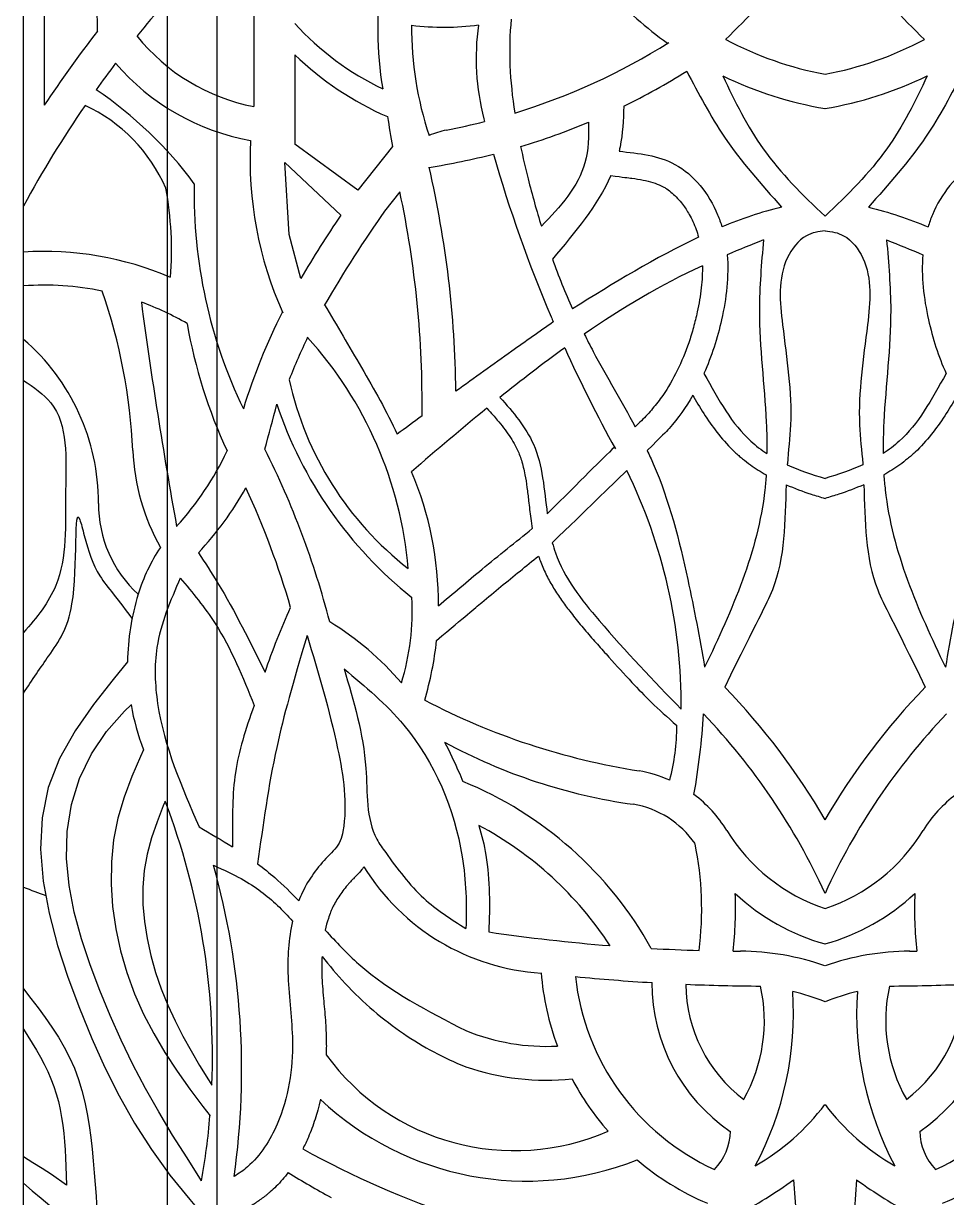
# Model space of a CAD drawing. Header units: millimetres. Extents: x 14385 to 129787, y 107826 to 186798.
# Drawn here: x 31256 to 32185, y 112966 to 114148 of the extents above; entities that cross this region are included whole.
import ezdxf

# ---------------------------------------------------------------- set-up
doc = ezdxf.new("R2010")
doc.units = ezdxf.units.MM
doc.header["$LTSCALE"] = 1000

msp = doc.modelspace()

# ---------------------------------------------------------------- linework, layer by layer
at = {"color": 251}
for p, q in [((31256, 112240.5), (31256, 115640.5)), ((31277, 114239.6), (31277, 114065.4)), ((31529.1, 114116.3), (31529.1, 114026.3)), ((31592.8, 113979.9), (31529.1, 114026.3)), ((31627.6, 114023.8), (31592.8, 113979.9)), ((31519.1, 114007.8), (31575.4, 113954.7)), ((31523.5, 113935.3), (31519.1, 114007.8)), ((31635, 113978.3), (31619.5, 113958.8)), ((31535.2, 113891), (31523.5, 113935.3)), ((31256, 113278.4), (31256, 113473.8)), ((32031.3, 112983.9), (32038.1, 112892.8)), ((32094.9, 112983.9), (32088.1, 112892.8))]:
    msp.add_line(p, q, dxfattribs=at)
at = {"color": 8}
msp.add_lwpolyline([(31400.6, 112190.5), (34050.6, 112190.5), (34050.6, 115690.5), (31400.6, 115690.5)], close=True, dxfattribs=at)
msp.add_lwpolyline([(32675.6, 112240.5), (32675.6, 115640.5), (31450.6, 115640.5), (31450.6, 112240.5), (32675.6, 112240.5)], dxfattribs=at)
at = {"color": 251}
for points in [[(31487.8, 114259.2), (31487.8, 114064.1)], [(31360.8, 113505.2), (31346.4, 113487.6), (31326.6, 113462.2), (31308, 113435.7), (31292.3, 113407.9), (31280.9, 113378.7), (31274.8, 113348.2), (31273.3, 113316.7), (31275.9, 113284.6), (31281.8, 113252.2), (31290.3, 113219.8), (31300.7, 113187.8), (31312.3, 113156.5), (31324.7, 113126.2), (31338, 113096.8), (31352.3, 113068.3), (31367.9, 113040.8), (31384.8, 113014.3), (31403.4, 112988.7), (31423.4, 112963.9), (31430.1, 112956)], [(31435.4, 112982.9), (31420.7, 113005.9), (31406.2, 113028.9), (31392.2, 113052.2), (31378.9, 113075.9), (31366.2, 113099.9), (31354.3, 113124.4), (31343.2, 113149.2), (31332.8, 113174.5), (31323.2, 113200.3), (31314.5, 113226.5), (31307.2, 113253.1), (31301.9, 113280), (31299.2, 113307.2), (31299.9, 113334.4), (31304.3, 113361.5), (31312.5, 113387.8), (31324.4, 113412.5), (31339.7, 113435), (31357.7, 113455.5), (31364.3, 113462.1)], [(31376.9, 113416.7), (31373.9, 113410.1), (31365.1, 113389.7), (31357.3, 113369), (31351, 113347.8), (31346.7, 113326.1), (31344.5, 113304), (31344.2, 113281.5), (31345.6, 113259), (31348.9, 113236.5), (31353.7, 113214.3), (31360, 113192.5), (31367.8, 113171.2), (31376.9, 113150.7), (31387.2, 113131), (31398.4, 113111.9), (31410.6, 113093.3), (31423.4, 113075.2), (31436.7, 113057.5), (31443.9, 113048.2)], [(31398.7, 113364.8), (31396.8, 113360.3), (31390.5, 113344.3), (31385, 113328.1), (31380.5, 113311.7), (31377.6, 113295.1), (31376.2, 113278.2), (31376.3, 113261.1), (31377.7, 113243.9), (31380.4, 113226.7), (31384.2, 113209.6), (31389, 113192.7), (31394.8, 113176.1), (31401.3, 113159.8), (31408.6, 113144), (31416.4, 113128.6), (31424.7, 113113.6), (31433.4, 113098.9), (31442.4, 113084.5), (31445.8, 113079.1)], [(31256, 113176.1), (31263.4, 113166.5), (31270.7, 113157), (31277.8, 113147.3), (31284.7, 113137.5), (31291.1, 113127.5), (31297.1, 113117.3), (31302.5, 113106.9), (31307.3, 113096.1), (31311.4, 113085), (31314.8, 113073.6), (31317.7, 113062.1), (31320.1, 113050.3), (31322.1, 113038.5), (31323.7, 113026.6), (31325.1, 113014.7), (31326.3, 113002.9), (31327.3, 112991), (31328.2, 112979.2), (31329.1, 112967.4), (31330, 112952.8)], [(31256, 113135.6), (31260.5, 113128.6), (31264.8, 113121.5), (31269, 113114.5), (31273, 113107.3), (31276.8, 113100.1), (31280.4, 113092.8), (31283.6, 113085.4), (31286.5, 113077.9), (31289, 113070.3), (31291.1, 113062.6), (31292.9, 113054.7), (31294.4, 113046.7), (31295.6, 113038.7), (31296.5, 113030.6), (31297.3, 113022.4), (31297.9, 113014.2), (31298.4, 113005.9), (31298.7, 112997.6), (31299.4, 112978.5), (31284.1, 112989.1), (31274.9, 112995.1), (31265.5, 113001.1), (31256, 113006.9)], [(31256, 112980.4), (31264.9, 112972.9), (31273.8, 112965.4), (31282.7, 112957.9), (31291.5, 112950.4), (31300.2, 112942.7), (31308.9, 112935), (31317.4, 112927.2), (31325.9, 112919.3), (31334.2, 112911.3), (31342.4, 112903.2), (31350.4, 112894.9), (31358.2, 112886.5), (31365.9, 112877.9), (31373.3, 112869.1), (31380.6, 112860.1), (31387.8, 112851), (31394.8, 112841.8), (31398.4, 112837)]]:
    msp.add_lwpolyline(points, dxfattribs=at)
for centre, radius, start, end in [((31046.9, 114145.7), 283.7, 358.8263, 27.2667), ((32231.9, 113436.3), 1109.4, 132.1178, 140.95), ((31982.6, 114142.7), 369.9, 171.5982, 189.4497), ((32127.7, 114441.7), 385, 222.7718, 234.587), ((31739.4, 114338.4), 283.8, 222.1929, 244.6164), ((31679.4, 114415), 271, 263.0953, 277.3727), ((31982.6, 114142.7), 335.8, 179.4433, 198.6758), ((31956.3, 114112.9), 244.5, 172.1642, 194.4628), ((32231.9, 113436.3), 1143.5, 142.0266, 146.6229), ((31525.3, 114258.9), 198.3, 218.5825, 259.1067), ((32127.7, 114441.7), 351, 242.0283, 259.3983), ((31998.5, 114441.7), 351, 280.6017, 297.9717), ((31558.2, 114683.5), 654.8, 287.0901, 302.0667), ((32231.9, 113436.3), 1109.4, 142.7504, 144.4668), ((31525.3, 114258.9), 232.4, 220.5557, 259.9119), ((31752.8, 114350.3), 323.7, 226.2842, 246.2453), ((31558.2, 114683.5), 688.8, 296.0282, 302.0667), ((32127.7, 114441.7), 385, 244.2152, 260.3502), ((31998.5, 114441.7), 385, 279.6498, 295.7848), ((31107, 113749.9), 398.7, 36.3856, 56.1546), ((32231.9, 113436.3), 1109.4, 145.4592, 151.5998), ((31248.6, 113916.2), 164.5, 23.6079, 65.0307), ((41282.2, 115690.5), 9797.4, 189.61537, 189.79464), ((31558.2, 114683.5), 654.8, 280.8771, 284.3389), ((33080.5, 114402.9), 1405.5, 194.4628, 194.5766), ((31558.2, 114683.5), 688.8, 286.7474, 292.7933), ((31718.6, 113890.9), 154.1, 103.8454, 110.5635), ((31864.2, 114011.3), 380.1, 177.1638, 204.0294), ((31558.2, 114683.5), 688.8, 278.8773, 284.3851), ((33080.5, 114402.9), 1405.5, 195.9656, 203.0598), ((30632.6, 113765.2), 1058.9, 0.6737, 12.9766), ((31060.2, 113919.4), 344.9, 355.4859, 10.4756), ((31924.1, 113975.9), 496.2, 178.7822, 205.8086), ((30632.6, 113765.2), 1024.8, 359.3074, 12.0057), ((32650.1, 113231.3), 1295.5, 146.0522, 149.3846), ((32650.1, 113231.3), 1261.4, 144.6964, 149.8994), ((31276.9, 113597.4), 321, 66.6774, 93.7339), ((31276.9, 113597.4), 287, 78.2824, 94.1779), ((30802.8, 113692.8), 563.8, 2.5404, 19.2161), ((36385.1, 114539.4), 5055.3, 187.642, 190.2304), ((31276.9, 113597.4), 287, 59.9064, 70.0631), ((32053.2, 113584.5), 601.9, 153.0361, 163.0651), ((33131.5, 114424.6), 1460.9, 203.0598, 203.2753), ((31940.7, 113938.5), 528.2, 190.1171, 204.7315), ((31115.2, 113665.6), 216.3, 359.7688, 49.3955), ((32053.2, 113584.5), 567.8, 154.1728, 158.8622), ((31247.9, 113565.2), 397, 4.9123, 42.1968), ((33131.5, 114424.6), 1460.9, 204.3906, 208.8526), ((31845.9, 113859.8), 330, 192.348, 232.1632), ((28322.1, 114586.4), 3293.2, 344.7328, 345.5503), ((31907, 113896.5), 417.3, 198.4131, 231.4571), ((31583.8, 113727.5), 218, 182.5404, 209.4012), ((30706, 113322), 887, 14.5915, 26.6084), ((31180.6, 113850.2), 310.2, 317.7481, 334.6797), ((31331.8, 113563.1), 342.1, 359.7358, 22.9723), ((31384.2, 113461.9), 534.1, 359.5279, 26.2073), ((31180.6, 113850.2), 344.3, 316.9268, 330.4197), ((30706, 113322), 852.9, 16.2036, 24.8358), ((31455, 113664.2), 123.5, 179.7688, 227.4344), ((31547.6, 113518.6), 184.4, 137.9015, 138.1603), ((31547.6, 113518.6), 184.4, 146.462, 162.7685), ((31598.5, 113502.8), 237.7, 162.7685, 179.4198), ((31404.4, 113555.8), 243, 342.8185, 3.3804), ((31407.9, 113288.4), 300.9, 40.5328, 58.6616), ((31331.8, 113563.1), 342.1, 343.5983, 353.9085), ((31466.7, 112999.8), 689.8, 30.1532, 44.078), ((32659.5, 112999.8), 689.8, 135.922, 149.8468), ((31598.5, 113502.8), 237.7, 189.8471, 201.2295), ((31984.4, 114088.7), 701.6, 242.4622, 261.1021), ((31254.2, 113492.9), 687.7, 349.8459, 356.6514), ((31466.7, 112999.8), 655.7, 24.5482, 43.6952), ((32659.5, 112999.8), 655.7, 136.3048, 155.4518), ((31700.2, 113441.1), 213.7, 345.0757, 0), ((31947.5, 113917.3), 560.8, 241.5165, 262.0575), ((31853.6, 113267.7), 129.7, 65.834, 80.1412), ((31554, 113030.5), 382.6, 29.1444, 67.8019), ((30729.7, 113107.9), 716.6, 357.7033, 21.0139), ((31853.6, 113267.7), 129.7, 31.5638, 53.3069), ((32272.5, 113267.7), 129.7, 126.6931, 148.4362), ((31853.6, 113267.7), 95.7, 34.7979, 80.1412), ((31545.6, 113023.7), 359.1, 33.0457, 61.9234), ((32121.9, 113432.4), 185.1, 211.5638, 251.4864), ((32004.3, 113432.4), 185.1, 288.5136, 328.4362), ((31611.4, 113256.3), 327.5, 352.6982, 11.6093), ((30716.4, 113094.6), 759.3, 351.8576, 15.7308), ((31791.1, 113417.5), 225.9, 211.6738, 266.4703), ((31611.4, 113256.3), 361.6, 353.2828, 2.478), ((32121.9, 113432.4), 219.1, 227.0748, 254.4449), ((32004.3, 113432.4), 219.1, 285.5551, 312.9252), ((32514.8, 113256.3), 361.6, 177.522, 186.7172), ((31988.7, 115028), 1814, 261.6258, 265.5052), ((31988.7, 115028), 1814, 266.8192, 268.3414), ((31988.7, 115028), 1814, 269.4231, 269.6577), ((31976.3, 112949.8), 264.2, 70.8302, 89.6577), ((32149.9, 112949.8), 264.2, 90.3423, 109.1698), ((32137.4, 115028), 1814, 270.3423, 270.5769), ((32052.6, 113214.6), 276.3, 184.6695, 200.3651), ((32006.7, 115176.3), 1997.4, 264.4001, 266.6194), ((32052.6, 113214.6), 242.3, 186.2059, 245.3968), ((32073.6, 113214.6), 242.3, 294.6032, 353.7941), ((32069.3, 113181.8), 180.5, 179.8377, 235.7393), ((32006.7, 115176.3), 1997.4, 267.598, 269.7576), ((32069.3, 113181.8), 146.4, 180.4735, 233.0065), ((31841, 113144), 161, 330.5687, 12.5022), ((32285.2, 113144), 161, 167.4978, 209.4313), ((32119.5, 115176.3), 1997.4, 270.2424, 272.402), ((32056.9, 113181.8), 146.4, 306.9935, 359.5265), ((32056.9, 113181.8), 180.5, 304.2607, 0.1623), ((31704.6, 113151.7), 326.7, 331.9096, 3.8229), ((31976.3, 112949.8), 230.2, 67.8539, 76.3744), ((32149.9, 112949.8), 230.2, 103.6256, 112.1461), ((32421.6, 113151.7), 326.7, 176.1771, 208.0904), ((31782.3, 113331.6), 213.4, 247.7639, 273.0267), ((31750.7, 113248.5), 235.3, 216.1777, 293.5142), ((31782.3, 113331.6), 247.5, 250.9537, 276.0391), ((32052.6, 113214.6), 276.3, 207.865, 221.1667), ((31762.4, 113285.1), 302.5, 226.7362, 291.6063), ((31877.7, 113199.5), 232.1, 299.7109, 322.9828), ((32248.4, 113199.5), 232.1, 217.0172, 240.2891), ((30729.7, 113107.9), 716.6, 349.9601, 355.2246), ((31910.7, 113034), 57.1, 315.9841, 358.7115), ((32215.5, 113034), 57.1, 181.2885, 224.0159), ((31981.4, 113816), 915.9, 240.9958, 262.5323), ((32052.6, 113214.6), 276.3, 229.6723, 247.0035), ((32073.6, 113214.6), 276.3, 292.9965, 310.3277), ((31948.9, 113674.6), 805.5, 238.0388, 241.5921), ((31707.9, 113434.6), 554.8, 298.7353, 305.6586), ((32418.3, 113434.6), 554.8, 234.3414, 241.2647)]:
    msp.add_arc(centre, radius, start, end, dxfattribs=at)
for points, knots in [([(32059.1, 114305.2), (32050, 114268.8), (32033.4, 114202.1), (31985.3, 114153.5), (31963, 114131.7)], [0, 0, 0, 0, 110.045901, 201.784367, 201.784367, 201.784367, 201.784367]), ([(32067.1, 114305.2), (32076.2, 114268.8), (32092.8, 114202.1), (32140.9, 114153.5), (32163.1, 114131.7)], [0, 0, 0, 0, 110.045901, 201.784367, 201.784367, 201.784367, 201.784367]), ([(32202.3, 114099.8), (32190.5, 114077.1), (32164.5, 114027.5), (32127.1, 113985.7), (32106.8, 113962.9)], [0, 0, 0, 0, 76.385982, 167.419487, 167.419487, 167.419487, 167.419487]), ([(31960.2, 114095), (31972.2, 114069.4), (31998.5, 114016.7), (32040.4, 113975.1), (32063.1, 113953.9)], [9.736536, 9.736536, 9.736536, 9.736536, 58.988042, 113.134042, 113.134042, 113.134042, 113.134042]), ([(32166, 114095), (32154, 114069.4), (32127.7, 114016.7), (32085.8, 113975.1), (32063.1, 113953.9)], [9.736536, 9.736536, 9.736536, 9.736536, 58.988042, 113.134042, 113.134042, 113.134042, 113.134042]), ([(31860.4, 114064.5), (31860.1, 114050.6), (31859.3, 114035.2), (31856.1, 114020.7), (31855.7, 114019.2)], [8.060073, 8.060073, 8.060073, 8.060073, 49.261126, 53.90202, 53.90202, 53.90202, 53.90202]), ([(31825, 114048.5), (31825.3, 114034.3), (31824.3, 113994.2), (31796.5, 113963.4), (31777.5, 113943.6)], [10.68156, 10.68156, 10.68156, 10.68156, 51.973874, 129.829474, 129.829474, 129.829474, 129.829474]), ([(31756.6, 114023.9), (31758.9, 114013), (31765.3, 113985.6), (31772.7, 113959.2), (31777.5, 113943.6)], [605.049537, 605.049537, 605.049537, 605.049537, 623.808942, 652.384226, 652.384226, 652.384226, 652.384226]), ([(31855.7, 114019.2), (31875.5, 114017.1), (31918.1, 114012.5), (31949.1, 113972.4), (31958.1, 113947.1), (31959.3, 113943)], [0, 0, 0, 0, 33.886649, 72.990687, 80.462726, 80.462726, 80.462726, 80.462726]), ([(32270.4, 114019.2), (32250.7, 114017.1), (32208.1, 114012.5), (32177.1, 113972.4), (32168.1, 113947.1), (32166.9, 113943)], [0, 0, 0, 0, 33.886649, 72.990687, 80.462726, 80.462726, 80.462726, 80.462726]), ([(31847.3, 113994.6), (31860.6, 113993), (31864.7, 113992.5), (31872.5, 113991.5), (31876.3, 113990.9), (31883.4, 113989.4), (31886.7, 113988.6), (31892.8, 113986.7), (31895.6, 113985.6), (31899.1, 113983.9), (31900, 113983.4), (31901.9, 113982.4), (31902.8, 113981.8), (31905.6, 113979.9), (31907.5, 113978.5), (31912.9, 113973.8), (31916.5, 113970), (31922.1, 113962.6), (31924.3, 113959.2), (31927.7, 113953.2), (31929, 113950.8), (31932.4, 113943.2), (31934.3, 113938), (31935.7, 113932.6)], [1.968634, 1.968634, 1.968634, 1.968634, 9.268067, 9.268067, 16.875546, 16.875546, 24.483026, 24.483026, 32.090505, 32.090505, 35.062223, 35.062223, 38.03394, 38.03394, 43.977376, 43.977376, 55.864247, 55.864247, 64.69854, 64.69854, 70.648921, 70.648921, 82.777765, 82.777765, 82.777765, 82.777765]), ([(32063.1, 113939.1), (32056.4, 113938.5), (32040.4, 113935.3), (32014.4, 113901.1), (32020.9, 113832.2), (32031.9, 113764.2), (32026.1, 113717.4), (32025.1, 113703.9), (32025.1, 113703.6)], [8.817859, 8.817859, 8.817859, 8.817859, 20.463232, 37.791429, 77.346339, 136.714083, 159.805735, 160.307513, 160.307513, 160.307513, 160.307513]), ([(32063.1, 113939.1), (32069.8, 113938.5), (32085.8, 113935.3), (32111.8, 113901.1), (32105.3, 113832.2), (32094.3, 113764.2), (32100.1, 113717.4), (32101.1, 113703.9), (32101.1, 113703.6)], [8.817859, 8.817859, 8.817859, 8.817859, 20.463232, 37.791429, 77.346339, 136.714083, 159.805735, 160.307513, 160.307513, 160.307513, 160.307513]), ([(32001.1, 113930), (31999.1, 113906.3), (31993.7, 113845.1), (32003.5, 113773.7), (32004.7, 113725.3), (32004.6, 113714.8)], [0, 0, 0, 0, 41.691861, 107.919927, 126.481131, 126.481131, 126.481131, 126.481131]), ([(32125.1, 113930), (32127.1, 113906.3), (32132.5, 113845.1), (32122.7, 113773.7), (32121.5, 113725.3), (32121.6, 113714.8)], [0, 0, 0, 0, 41.691861, 107.919927, 126.481131, 126.481131, 126.481131, 126.481131]), ([(31964.6, 113915), (31966.4, 113893.4), (31961.5, 113852.1), (31948.8, 113812.7), (31941.2, 113795.6)], [97.133851, 97.133851, 97.133851, 97.133851, 135.008597, 167.696997, 167.696997, 167.696997, 167.696997]), ([(32161.6, 113915), (32159.8, 113893.4), (32164.7, 113852.1), (32177.3, 113812.7), (32185, 113795.6)], [97.133851, 97.133851, 97.133851, 97.133851, 135.008597, 167.696997, 167.696997, 167.696997, 167.696997]), ([(31939.6, 113903.9), (31939.6, 113900.5), (31939.6, 113896.9), (31939.1, 113885.6), (31938.2, 113877.7), (31936.1, 113865.6), (31935.4, 113861.6), (31933.9, 113854.9), (31933.3, 113852.2), (31932, 113847), (31931.3, 113844.4), (31929.2, 113836.6), (31927.6, 113831.5), (31922.6, 113816.8), (31918.7, 113807.5), (31910, 113789.7), (31905.1, 113781.3), (31896.5, 113768.8), (31893.1, 113764.4), (31887.8, 113758.1), (31886.1, 113756.1), (31880.4, 113749.9), (31876.2, 113745.9), (31871.9, 113741.9)], [103.258592, 103.258592, 103.258592, 103.258592, 110.390214, 110.390214, 125.836739, 125.836739, 133.551417, 133.551417, 138.579984, 138.579984, 143.60855, 143.60855, 153.665683, 153.665683, 172.983257, 172.983257, 192.30083, 192.30083, 203.585598, 203.585598, 209.089451, 209.089451, 220.670894, 220.670894, 220.670894, 220.670894]), ([(31559.2, 113864.7), (31571.6, 113843.7), (31596.8, 113800.7), (31621.8, 113757.4), (31632.2, 113734.3)], [0, 0, 0, 0, 43.007908, 87.745354, 87.745354, 87.745354, 87.745354]), ([(31789.5, 113847.3), (31775.5, 113837.5), (31742.7, 113814.5), (31710.1, 113791.1), (31691.4, 113777.6)], [12.057294, 12.057294, 12.057294, 12.057294, 42.114275, 82.712822, 82.712822, 82.712822, 82.712822]), ([(31820.7, 113835.1), (31823.6, 113829.3), (31839.6, 113797.9), (31858.2, 113767.4), (31871.9, 113741.9)], [721.257648, 721.257648, 721.257648, 721.257648, 732.801835, 783.725585, 783.725585, 783.725585, 783.725585]), ([(31256, 113788.5), (31266.2, 113781.6), (31302.2, 113757.4), (31296.2, 113673.6), (31301.3, 113590.4), (31269.5, 113549.7), (31256, 113534.8)], [0, 0, 0, 0, 20.837288, 73.384294, 129.892507, 164.021273, 164.021273, 164.021273, 164.021273]), ([(31941.2, 113795.6), (31956, 113768.5), (31973.1, 113738.1), (31998.9, 113718.5), (32004.6, 113714.8)], [0.637691, 0.637691, 0.637691, 0.637691, 47.520377, 60.045523, 60.045523, 60.045523, 60.045523]), ([(32185, 113795.6), (32170.2, 113768.5), (32153.1, 113738.1), (32127.3, 113718.5), (32121.6, 113714.8)], [0.637691, 0.637691, 0.637691, 0.637691, 47.520377, 60.045523, 60.045523, 60.045523, 60.045523]), ([(31735.8, 113771.3), (31749.1, 113756.6), (31777.6, 113723), (31780.3, 113678.4), (31783.4, 113654.3)], [4.53294, 4.53294, 4.53294, 4.53294, 38.600692, 80.597282, 80.597282, 80.597282, 80.597282]), ([(31929.9, 113773.5), (31923, 113761.5), (31912.2, 113746.3), (31899.4, 113732.9), (31884, 113717.9)], [182.157763, 182.157763, 182.157763, 182.157763, 206.372016, 215.144657, 215.144657, 215.144657, 215.144657]), ([(31929.9, 113773.5), (31930.3, 113772.8), (31930.6, 113772.2), (31934.6, 113765.3), (31938.4, 113759), (31946.7, 113746.4), (31951.1, 113740.1), (31961, 113727.9), (31966.3, 113721.9), (31973.6, 113715.1), (31974.9, 113714), (31977.4, 113711.8), (31978.7, 113710.7), (31982.6, 113707.5), (31985.2, 113705.5), (31993.1, 113699.8), (31998.4, 113696.5), (32003.8, 113693.4)], [10.466095, 10.466095, 10.466095, 10.466095, 11.655552, 11.655552, 23.311104, 23.311104, 34.966656, 34.966656, 46.622208, 46.622208, 49.012948, 49.012948, 51.403689, 51.403689, 56.18517, 56.18517, 65.429215, 65.429215, 65.429215, 65.429215]), ([(32196.3, 113773.5), (32195.9, 113772.8), (32195.5, 113772.2), (32191.6, 113765.3), (32187.7, 113759), (32179.5, 113746.4), (32175, 113740.1), (32165.2, 113727.9), (32159.8, 113721.9), (32152.6, 113715.1), (32151.3, 113714), (32148.8, 113711.8), (32147.5, 113710.7), (32143.6, 113707.5), (32141, 113705.5), (32133.1, 113699.8), (32127.8, 113696.5), (32122.3, 113693.4)], [10.466095, 10.466095, 10.466095, 10.466095, 11.655552, 11.655552, 23.311104, 23.311104, 34.966656, 34.966656, 46.622208, 46.622208, 49.012948, 49.012948, 51.403689, 51.403689, 56.18517, 56.18517, 65.429215, 65.429215, 65.429215, 65.429215]), ([(31722.6, 113760.6), (31727.4, 113755.2), (31730.3, 113751.9), (31735.3, 113746), (31737.4, 113743.4), (31741.5, 113738.1), (31743.4, 113735.5), (31746.9, 113730.3), (31748.6, 113727.7), (31751, 113723.3), (31752, 113721.5), (31753.7, 113717.9), (31754.5, 113716), (31756, 113712.2), (31756.7, 113710.2), (31758.7, 113703.6), (31759.9, 113698.7), (31761.7, 113689.5), (31762.4, 113685.2), (31763.6, 113676.4), (31764.1, 113671.9), (31765.3, 113661.5), (31766, 113655.6), (31767.2, 113646.2), (31767.7, 113642.7), (31768.3, 113639.3)], [5.663069, 5.663069, 5.663069, 5.663069, 13.471162, 13.471162, 19.798888, 19.798888, 26.126615, 26.126615, 32.454342, 32.454342, 36.786327, 36.786327, 41.244266, 41.244266, 45.702205, 45.702205, 55.733273, 55.733273, 63.825199, 63.825199, 71.917125, 71.917125, 82.046604, 82.046604, 87.756589, 87.756589, 87.756589, 87.756589]), ([(31884, 113717.9), (31886.2, 113713.4), (31905, 113672.2), (31923.8, 113598.5), (31936.8, 113529.2), (31941.9, 113499.7)], [799.540992, 799.540992, 799.540992, 799.540992, 808.1985, 879.599569, 932.243975, 932.243975, 932.243975, 932.243975]), ([(32242.1, 113717.9), (32240, 113713.4), (32221.2, 113672.2), (32202.4, 113598.5), (32189.3, 113529.2), (32184.3, 113499.7)], [799.540992, 799.540992, 799.540992, 799.540992, 808.1985, 879.599569, 932.243975, 932.243975, 932.243975, 932.243975]), ([(32003.8, 113693.4), (32003.5, 113688.4), (31997.7, 113620.9), (31969.6, 113557.8), (31941.9, 113499.7)], [139.015821, 139.015821, 139.015821, 139.015821, 147.915901, 258.850823, 258.850823, 258.850823, 258.850823]), ([(32024, 113683.5), (32022.6, 113647.1), (32023.2, 113592.7), (31994.9, 113547.7), (31962.2, 113479.6)], [171.975465, 171.975465, 171.975465, 171.975465, 234.826137, 264.547251, 264.547251, 264.547251, 264.547251]), ([(32024, 113683.5), (32032.3, 113679.9), (32040.7, 113676.8), (32053.7, 113672.5), (32058.4, 113671.1), (32063.1, 113669.8)], [76.69814, 76.69814, 76.69814, 76.69814, 90.425928, 90.425928, 98.095952, 98.095952, 98.095952, 98.095952]), ([(32102.2, 113683.5), (32093.9, 113679.9), (32085.5, 113676.8), (32072.5, 113672.5), (32067.8, 113671.1), (32063.1, 113669.8)], [76.69814, 76.69814, 76.69814, 76.69814, 90.425928, 90.425928, 98.095952, 98.095952, 98.095952, 98.095952]), ([(32102.2, 113683.5), (32103.6, 113647.1), (32103, 113592.7), (32131.3, 113547.7), (32164, 113479.6)], [171.975465, 171.975465, 171.975465, 171.975465, 234.826137, 264.547251, 264.547251, 264.547251, 264.547251]), ([(32122.3, 113693.4), (32122.7, 113688.4), (32128.5, 113620.9), (32156.6, 113557.8), (32184.3, 113499.7)], [139.015821, 139.015821, 139.015821, 139.015821, 147.915901, 258.850823, 258.850823, 258.850823, 258.850823]), ([(31256, 113473.8), (31264.7, 113486.8), (31284.5, 113516), (31314.1, 113557.1), (31305.6, 113678.4), (31319.9, 113621.3), (31327.4, 113597), (31348.5, 113571.4), (31359.1, 113557), (31365.3, 113548.6)], [0, 0, 0, 0, 26.597949, 60.165239, 110.172338, 119.861768, 145.447556, 158.649383, 177.082636, 177.082636, 177.082636, 177.082636]), ([(31673.9, 113561.5), (31688.5, 113574), (31719.6, 113600.3), (31751.4, 113625.8), (31768.3, 113639.3)], [4.266555, 4.266555, 4.266555, 4.266555, 38.049244, 76.064807, 76.064807, 76.064807, 76.064807]), ([(31788.5, 113625.1), (31789.4, 113621.7), (31798, 113592.5), (31843.9, 113535), (31890.3, 113486.3), (31918.3, 113457.5)], [97.81775, 97.81775, 97.81775, 97.81775, 104.098584, 151.712117, 223.043071, 223.043071, 223.043071, 223.043071]), ([(31432.1, 113615), (31438.7, 113605.1), (31463.9, 113566.6), (31484.1, 113525.2), (31499.2, 113494.7)], [7.131369, 7.131369, 7.131369, 7.131369, 28.179166, 88.067266, 88.067266, 88.067266, 88.067266]), ([(31672, 113526.8), (31701.8, 113551.7), (31709.7, 113558.4), (31723.9, 113570.4), (31730.3, 113575.7), (31743.1, 113586.2), (31749.5, 113591.4), (31762.2, 113601.7), (31768.4, 113606.7), (31774.7, 113611.7)], [6.912797, 6.912797, 6.912797, 6.912797, 25.223203, 25.223203, 39.969487, 39.969487, 54.715772, 54.715772, 68.883087, 68.883087, 68.883087, 68.883087]), ([(31774.7, 113611.7), (31775.4, 113609.7), (31776.1, 113607.6), (31777.7, 113603.3), (31778.6, 113601), (31780.6, 113596.5), (31781.7, 113594.3), (31784.9, 113587.8), (31787.3, 113583.6), (31792.3, 113575.3), (31794.9, 113571.3), (31800.3, 113563.6), (31803.2, 113559.8), (31809.5, 113551.6), (31813.1, 113547.2), (31818.6, 113540.6), (31820.5, 113538.4), (31824.3, 113533.9), (31826.2, 113531.7), (31830, 113527.3), (31831.9, 113525.1), (31837.7, 113518.6), (31841.6, 113514.2), (31853.2, 113501.4), (31860.9, 113492.9), (31881.1, 113471.4), (31893.6, 113458.5), (31914, 113441.1)], [102.835765, 102.835765, 102.835765, 102.835765, 106.1675, 106.1675, 110.029438, 110.029438, 113.891377, 113.891377, 121.615254, 121.615254, 129.339131, 129.339131, 137.063008, 137.063008, 146.440756, 146.440756, 151.435751, 151.435751, 156.430746, 156.430746, 161.425741, 161.425741, 171.415731, 171.415731, 191.395712, 191.395712, 223.043071, 223.043071, 223.043071, 223.043071]), ([(31499.2, 113494.7), (31503.1, 113505.9), (31511, 113528), (31520.3, 113549.5), (31525, 113560)], [3.952584, 3.952584, 3.952584, 3.952584, 24.853326, 45.16438, 45.16438, 45.16438, 45.16438]), ([(31541.6, 113531.8), (31527.2, 113483.4), (31507.1, 113413.4), (31497.1, 113341.1), (31491.8, 113301.8)], [10.09149, 10.09149, 10.09149, 10.09149, 68.520253, 138.3416, 138.3416, 138.3416, 138.3416]), ([(31541.6, 113531.8), (31552.9, 113494.2), (31572, 113430.1), (31583, 113359), (31574.9, 113321.3), (31556, 113303.9), (31541.4, 113283.9), (31534.3, 113267.6), (31533.2, 113264.6)], [0, 0, 0, 0, 117.980283, 201.393124, 211.384898, 231.343605, 275.546244, 285.080992, 285.080992, 285.080992, 285.080992]), ([(31578.8, 113498.3), (31600, 113480.5), (31658.5, 113431.5), (31700.1, 113333.5), (31702.4, 113260.9), (31701.5, 113236.9)], [0, 0, 0, 0, 48.568417, 133.71745, 176.105459, 176.105459, 176.105459, 176.105459]), ([(31578.8, 113498.3), (31588.5, 113465.7), (31605.1, 113410.1), (31600.2, 113341.8), (31629.3, 113301.2), (31655, 113266.5), (31686.5, 113246), (31701.5, 113236.9)], [0, 0, 0, 0, 60.260147, 102.693024, 112.11655, 147.286483, 177.938547, 177.938547, 177.938547, 177.938547]), ([(31488.3, 113461.2), (31479.3, 113436.8), (31466.3, 113394.7), (31466.2, 113350.6), (31466.4, 113319)], [7.88105, 7.88105, 7.88105, 7.88105, 46.999657, 85.175579, 85.175579, 85.175579, 85.175579]), ([(31680.1, 113424.4), (31685.3, 113414.7), (31691.3, 113401.6), (31697.1, 113388.1), (31698.5, 113384.7)], [276.271935, 276.271935, 276.271935, 276.271935, 295.695837, 302.235146, 302.235146, 302.235146, 302.235146]), ([(31714.6, 113340.6), (31717.5, 113330.7), (31726, 113295.5), (31725.6, 113259.3), (31724.5, 113233.3)], [329.658048, 329.658048, 329.658048, 329.658048, 347.685447, 393.28496, 393.28496, 393.28496, 393.28496]), ([(31447.2, 113300.5), (31469.7, 113290.6), (31496, 113276), (31517.1, 113255.2), (31527, 113244.3)], [6.103473, 6.103473, 6.103473, 6.103473, 32.959182, 58.848343, 58.848343, 58.848343, 58.848343]), ([(31491.8, 113301.8), (31497.7, 113297.4), (31512.3, 113285.9), (31525.4, 113272.8), (31533.2, 113264.6)], [69.413399, 69.413399, 69.413399, 69.413399, 91.602568, 125.241386, 125.241386, 125.241386, 125.241386]), ([(31598.9, 113298.9), (31598.1, 113297.9), (31597.4, 113297), (31595, 113294.1), (31593.4, 113292.3), (31590.5, 113289.3), (31589.3, 113288), (31587.9, 113286.6), (31587.6, 113286.3), (31587.1, 113285.8), (31586.9, 113285.6), (31586.4, 113285.1), (31586.2, 113284.9), (31585.5, 113284.2), (31585.1, 113283.7), (31583.8, 113282.3), (31583, 113281.3), (31580.6, 113278.5), (31579, 113276.6), (31574.7, 113270.8), (31572.1, 113266.9), (31569.2, 113261.8), (31568.6, 113260.5), (31567.5, 113258.3), (31567.1, 113257.3), (31566.2, 113255.4), (31565.7, 113254.3), (31564.5, 113251.3), (31563.7, 113249.2), (31561.8, 113243.2), (31560.7, 113239.3), (31559.8, 113235.3)], [128.016427, 128.016427, 128.016427, 128.016427, 129.188938, 129.188938, 131.967485, 131.967485, 134.746033, 134.746033, 135.570183, 135.570183, 136.260515, 136.260515, 136.950847, 136.950847, 138.331512, 138.331512, 141.092841, 141.092841, 146.615499, 146.615499, 157.660815, 157.660815, 161.081793, 161.081793, 163.758867, 163.758867, 166.435941, 166.435941, 171.79009, 171.79009, 180.965237, 180.965237, 180.965237, 180.965237]), ([(31527, 113244.3), (31522.8, 113226.3), (31520.5, 113184.7), (31530.7, 113117.5), (31520.1, 113048.8), (31491.6, 113003.3), (31472.8, 112990.1), (31468, 112987.1)], [306.40065, 306.40065, 306.40065, 306.40065, 361.477853, 426.591452, 511.684704, 563.929542, 580.912389, 580.912389, 580.912389, 580.912389]), ([(31559.8, 113235.3), (31570.7, 113223.3), (31610.6, 113180.6), (31663.3, 113153.6), (31701.5, 113134)], [164.761604, 164.761604, 164.761604, 164.761604, 212.925177, 339.928422, 339.928422, 339.928422, 339.928422]), ([(31556.6, 113208.8), (31556.5, 113207.8), (31556.5, 113206.7), (31556.3, 113200.6), (31556.3, 113195.4), (31556.6, 113186.4), (31556.8, 113182.6), (31557.4, 113174.7), (31557.7, 113170.6), (31558.7, 113159.4), (31559.4, 113152.1), (31560.2, 113141), (31560.4, 113137.5), (31560.7, 113131.5), (31560.8, 113129), (31560.9, 113124.4), (31560.9, 113122.2), (31561, 113118), (31560.9, 113115.8), (31560.9, 113112.3), (31560.8, 113110.9), (31560.8, 113109.6)], [199.661908, 199.661908, 199.661908, 199.661908, 201.747956, 201.747956, 211.978494, 211.978494, 219.442501, 219.442501, 226.906507, 226.906507, 239.637902, 239.637902, 245.318317, 245.318317, 249.268102, 249.268102, 252.566302, 252.566302, 255.864502, 255.864502, 257.969671, 257.969671, 257.969671, 257.969671]), ([(31556.6, 113208.8), (31564.1, 113199.5), (31589, 113169.6), (31639.5, 113127.4), (31678.7, 113106.7), (31701.5, 113097.6)], [85.774899, 85.774899, 85.774899, 85.774899, 106.58983, 153.546819, 201.586816, 201.586816, 201.586816, 201.586816]), ([(31555.1, 113064.9), (31554.3, 113061.3), (31553.4, 113057.7), (31550.7, 113047.9), (31548.7, 113041.7), (31545.3, 113032.7), (31544.1, 113029.8), (31541.2, 113022.9), (31539.3, 113018.9), (31537.3, 113015)], [280.657675, 280.657675, 280.657675, 280.657675, 286.167139, 286.167139, 295.662313, 295.662313, 300.177685, 300.177685, 306.437987, 306.437987, 306.437987, 306.437987]), ([(31522.5, 112991.2), (31518.8, 112986.4), (31514.9, 112981.7), (31508.6, 112975.4), (31506.6, 112973.6), (31503.8, 112971.1), (31503, 112970.4), (31501.4, 112969.2), (31500.7, 112968.5), (31498.4, 112966.7), (31496.8, 112965.6), (31492.2, 112962.2), (31489.2, 112960.2), (31482.2, 112955.7), (31478.3, 112953.4), (31474.1, 112951), (31466.5, 112947.6), (31460.8, 112944.9)], [319.271901, 319.271901, 319.271901, 319.271901, 327.269915, 327.269915, 330.729864, 330.729864, 332.014647, 332.014647, 333.29943, 333.29943, 335.868996, 335.868996, 341.008129, 341.008129, 348.24553, 348.24553, 349.154153, 349.154153, 349.154153, 349.154153])]:
    msp.add_open_spline(points, degree=3, knots=knots, dxfattribs=at)
for points in [[(31747.2, 114152.1), (31743.9, 114121.6), (31745.8, 114089.5), (31750.6, 114057.7)], [(31847.3, 113994.6), (31834, 113964.6), (31811.4, 113937.5), (31788.6, 113910.6)], [(32019.4, 113962.9), (31998.8, 113957.9), (31978.9, 113951.1), (31959.3, 113943)], [(32106.8, 113962.9), (32127.4, 113957.9), (32147.3, 113951.1), (32166.9, 113943)], [(31935.7, 113932.6), (31892.1, 113912.2), (31850.4, 113886.4), (31808.7, 113860.5)], [(32001.1, 113930), (31988.9, 113925), (31976.7, 113920.1), (31964.6, 113915)], [(32125.1, 113930), (32137.3, 113925), (32149.5, 113920.1), (32161.6, 113915)], [(31788.6, 113910.6), (31794.7, 113893.6), (31801.4, 113876.9), (31808.7, 113860.5)], [(31939.6, 113903.9), (31897.9, 113884.6), (31858.6, 113861.2), (31820.7, 113835.1)], [(31801, 113821.3), (31778.9, 113805.3), (31757.2, 113788.6), (31735.8, 113771.3)], [(31256, 113534.8), (31256, 113619.4), (31256, 113703.9), (31256, 113788.5)], [(31722.6, 113760.6), (31697.1, 113739.7), (31671.9, 113718.2), (31646.8, 113696.6)], [(31657.4, 113752.8), (31648.9, 113746.6), (31640.5, 113740.4), (31632.2, 113734.3)], [(31851, 113721.4), (31838.5, 113709), (31817.8, 113688.5), (31783.4, 113654.3)], [(31863.4, 113697.7), (31846.7, 113681.5), (31822.9, 113658.5), (31788.5, 113625.1)], [(32025.1, 113703.6), (32037, 113698.1), (32049.8, 113693.7), (32063.1, 113689.9)], [(32101.1, 113703.6), (32089.2, 113698.1), (32076.3, 113693.7), (32063.1, 113689.9)], [(31432.9, 113339), (31444.2, 113332.4), (31455.4, 113325.9), (31466.4, 113319)], [(31256, 113278.4), (31263.5, 113275.6), (31271.1, 113272.7), (31278.6, 113269.9)]]:
    msp.add_open_spline(points, degree=3, dxfattribs=at)
for points in [[(31923.9, 114099.8), (31961.8, 114033.5), (32019.4, 113962.9)], [(31413.9, 113589.6), (31390.4, 113519.8), (31391.1, 113463.3), (31432.9, 113339)], [(31413.9, 113589.6), (31448.9, 113543.9), (31488.3, 113461.2)], [(31256, 113176.1), (31256, 113278.4)]]:
    msp.add_spline(points, degree=3, dxfattribs=at)

doc.saveas('drawing.dxf')
